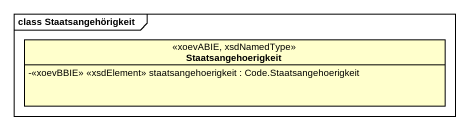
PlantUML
@startuml
mainframe class Staatsangehörigkeit
hide circle
hide empty members
skinparam classAttributeIconSize 0
class Staatsangehoerigkeit <<xoevABIE, xsdNamedType>> {
  -<<xoevBBIE>> <<xsdElement>> staatsangehoerigkeit : Code.Staatsangehoerigkeit
}
@enduml
